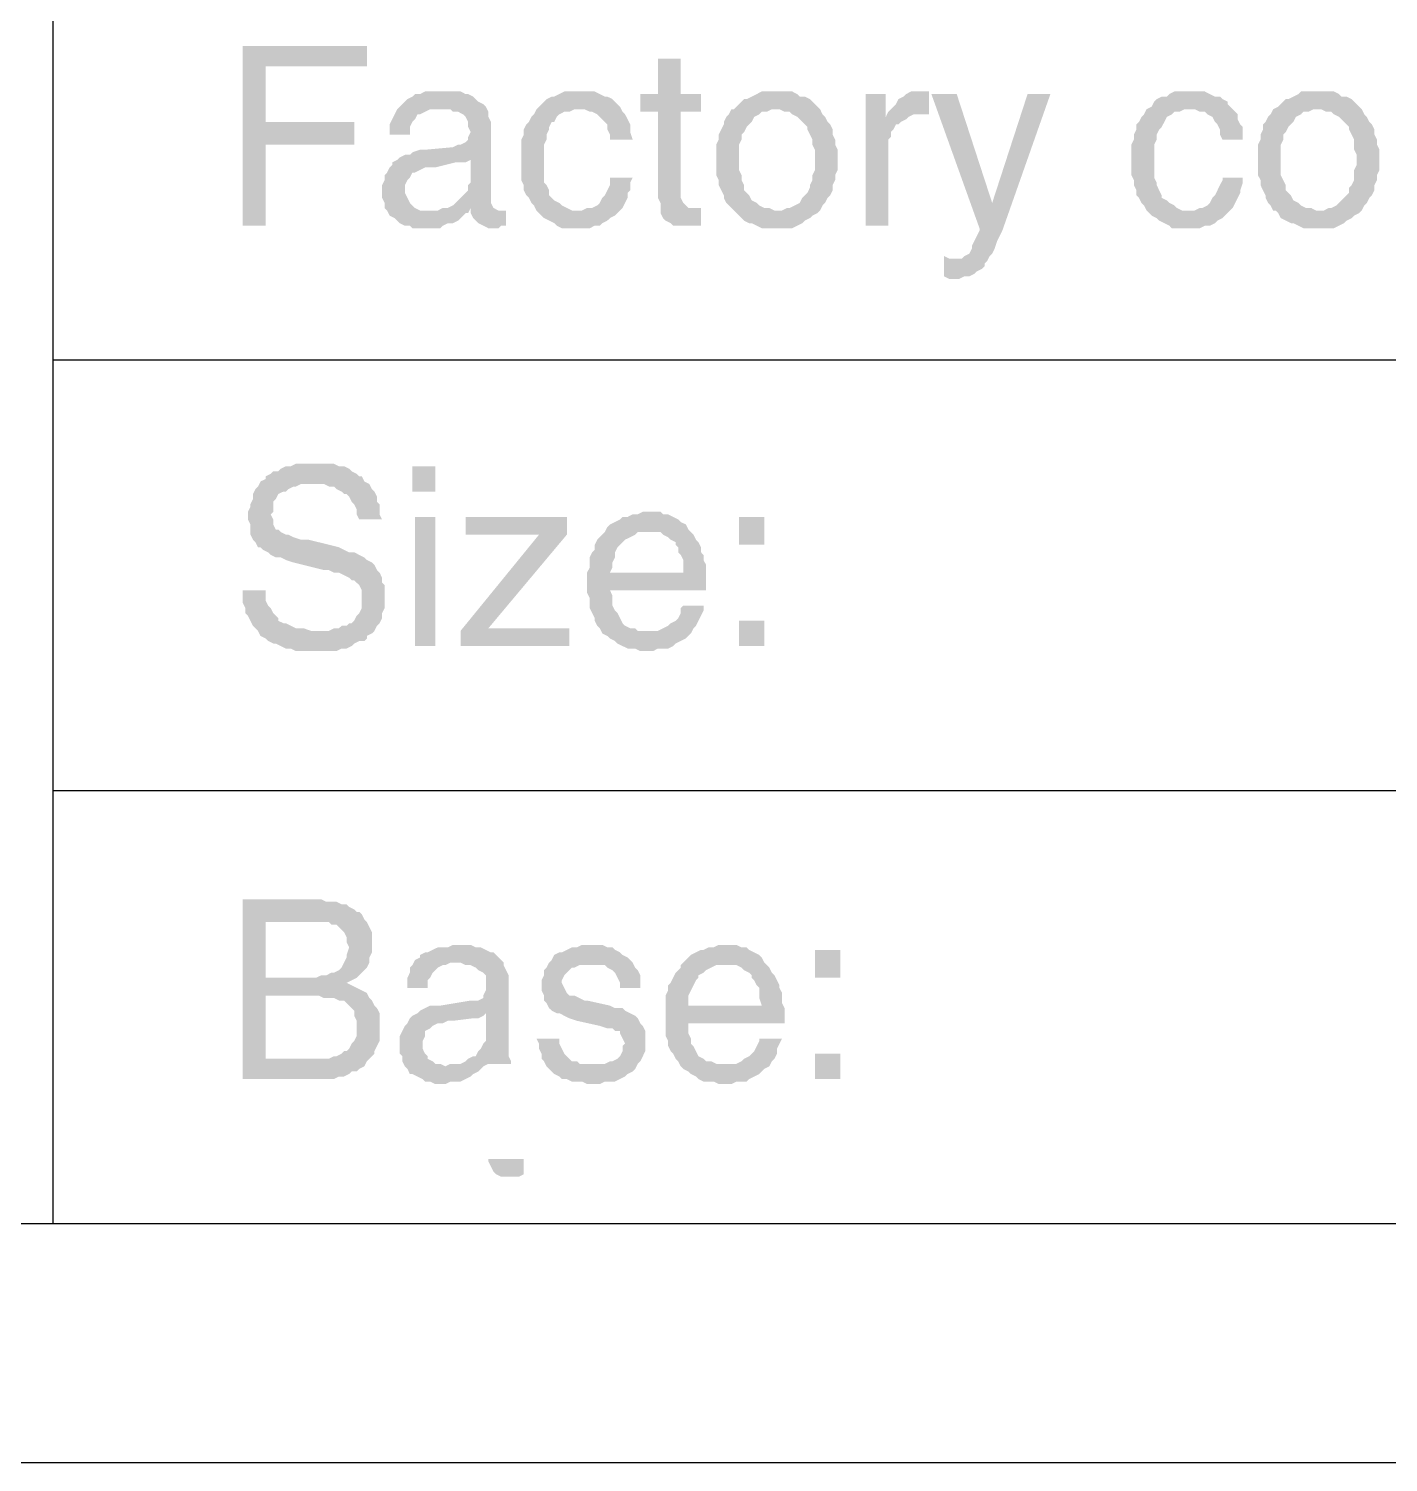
# Model space of a CAD drawing. Header units: millimetres. Extents: x 1336 to 2438, y 1230 to 1601.
# Drawn here: x 1596.78 to 1621.02, y 1303.62 to 1329.18 of the extents above; entities that cross this region are included whole.
import ezdxf

# ---------------------------------------------------------------- set-up
doc = ezdxf.new("R2010")
doc.units = ezdxf.units.MM

msp = doc.modelspace()

# ---------------------------------------------------------------- hatches: boundary and pattern name
at = {"transparency": 33554559}
for points in [[(1602.814, 1328.87), (1600.602, 1328.87), (1600.602, 1325.666), (1601.009, 1325.666), (1601.009, 1327.11), (1602.588, 1327.11), (1602.588, 1327.516), (1601.009, 1327.516), (1601.009, 1328.509), (1602.814, 1328.509), (1602.814, 1328.689)], [(1608.41, 1328.644), (1608.004, 1328.644), (1608.004, 1328.012), (1607.688, 1328.012), (1607.688, 1327.697), (1608.004, 1327.697), (1608.004, 1326.162), (1608.049, 1326.072), (1608.049, 1325.891), (1608.094, 1325.801), (1608.14, 1325.756), (1608.14, 1325.756), (1608.23, 1325.711), (1608.275, 1325.666), (1608.771, 1325.666), (1608.771, 1325.982), (1608.546, 1325.982), (1608.501, 1326.027), (1608.455, 1326.072), (1608.41, 1326.162), (1608.41, 1327.697), (1608.771, 1327.697), (1608.771, 1328.012), (1608.41, 1328.012)], [(1604.168, 1328.058), (1603.852, 1328.058), (1603.762, 1328.012), (1603.671, 1328.012), (1603.626, 1327.967), (1603.536, 1327.922), (1603.491, 1327.877), (1603.446, 1327.832), (1603.401, 1327.787), (1603.356, 1327.742), (1603.31, 1327.651), (1603.265, 1327.561), (1603.22, 1327.471), (1603.22, 1327.29), (1603.581, 1327.29), (1603.581, 1327.426), (1603.626, 1327.516), (1603.671, 1327.561), (1603.717, 1327.651), (1603.762, 1327.651), (1603.852, 1327.697), (1603.942, 1327.742), (1604.123, 1327.742), (1604.935, 1327.787), (1604.89, 1327.832), (1604.8, 1327.877), (1604.755, 1327.922), (1604.709, 1327.967), (1604.619, 1328.012), (1604.574, 1328.012), (1604.484, 1328.058), (1604.258, 1328.058)], [(1606.605, 1328.058), (1606.334, 1328.058), (1606.244, 1328.012), (1606.154, 1327.967), (1606.109, 1327.967), (1606.018, 1327.922), (1605.973, 1327.877), (1605.883, 1327.787), (1605.838, 1327.742), (1606.695, 1327.742), (1606.786, 1327.697), (1606.831, 1327.697), (1606.921, 1327.651), (1606.966, 1327.606), (1607.056, 1327.516), (1607.101, 1327.471), (1607.101, 1327.381), (1607.147, 1327.29), (1607.147, 1327.2), (1607.553, 1327.2), (1607.508, 1327.336), (1607.508, 1327.471), (1607.463, 1327.561), (1607.417, 1327.651), (1607.372, 1327.697), (1607.327, 1327.787), (1607.282, 1327.832), (1607.237, 1327.877), (1607.192, 1327.922), (1607.101, 1327.967), (1607.056, 1327.967), (1606.966, 1328.012), (1606.876, 1328.058), (1606.695, 1328.058)], [(1610.125, 1328.058), (1609.855, 1328.058), (1609.764, 1328.012), (1609.674, 1327.967), (1609.584, 1327.922), (1609.539, 1327.922), (1609.448, 1327.832), (1609.403, 1327.787), (1609.358, 1327.742), (1609.313, 1327.742), (1609.268, 1327.651), (1609.223, 1327.606), (1609.178, 1327.516), (1609.178, 1327.471), (1609.132, 1327.381), (1609.087, 1327.29), (1609.087, 1327.2), (1609.042, 1327.11), (1609.042, 1326.839), (1609.042, 1326.568), (1609.087, 1326.478), (1609.087, 1326.388), (1609.132, 1326.297), (1609.178, 1326.207), (1609.178, 1326.162), (1609.223, 1326.072), (1609.268, 1326.027), (1609.358, 1325.936), (1610.125, 1325.936), (1610.08, 1325.936), (1609.99, 1325.982), (1609.9, 1325.982), (1609.809, 1326.027), (1609.764, 1326.072), (1609.674, 1326.117), (1609.629, 1326.207), (1609.584, 1326.252), (1609.539, 1326.297), (1609.539, 1326.388), (1609.493, 1326.478), (1609.493, 1326.568), (1609.448, 1326.659), (1609.448, 1327.11), (1609.493, 1327.2), (1609.493, 1327.29), (1609.539, 1327.336), (1609.584, 1327.426), (1609.629, 1327.471), (1609.674, 1327.516), (1609.719, 1327.606), (1609.809, 1327.651), (1609.855, 1327.697), (1609.945, 1327.697), (1610.035, 1327.742), (1610.893, 1327.742), (1610.847, 1327.787), (1610.757, 1327.877), (1610.712, 1327.922), (1610.622, 1327.967), (1610.532, 1327.967), (1610.486, 1328.012), (1610.396, 1328.058), (1610.216, 1328.058)], [(1612.066, 1328.012), (1611.705, 1328.012), (1611.705, 1325.666), (1612.111, 1325.666), (1612.111, 1327.2), (1612.156, 1327.245), (1612.156, 1327.336), (1612.201, 1327.381), (1612.247, 1327.471), (1612.292, 1327.471), (1612.337, 1327.516), (1612.427, 1327.561), (1612.066, 1327.606)], [(1612.743, 1328.058), (1612.517, 1328.058), (1612.427, 1328.012), (1612.382, 1327.967), (1612.292, 1327.922), (1612.247, 1327.832), (1612.201, 1327.787), (1612.156, 1327.742), (1612.111, 1327.697), (1612.743, 1327.651), (1612.833, 1327.651), (1612.833, 1328.058), (1612.833, 1328.058)], [(1613.33, 1328.012), (1612.878, 1328.012), (1613.736, 1325.62), (1613.962, 1326.072)], [(1615, 1328.012), (1614.593, 1328.012), (1613.962, 1326.072), (1613.736, 1325.62), (1613.736, 1325.575), (1613.736, 1325.575), (1613.691, 1325.485), (1613.646, 1325.395), (1613.601, 1325.305), (1613.601, 1325.259), (1613.555, 1325.169), (1613.465, 1325.124), (1613.42, 1325.079), (1613.33, 1325.079), (1613.871, 1325.034), (1613.916, 1325.124), (1613.962, 1325.169), (1614.007, 1325.259), (1614.052, 1325.395), (1614.097, 1325.485), (1614.142, 1325.575)], [(1617.482, 1328.058), (1617.211, 1328.058), (1617.121, 1328.012), (1617.076, 1327.967), (1616.985, 1327.967), (1616.895, 1327.922), (1616.85, 1327.877), (1616.805, 1327.787), (1616.715, 1327.742), (1617.572, 1327.742), (1617.662, 1327.697), (1617.753, 1327.697), (1617.798, 1327.651), (1617.888, 1327.606), (1617.933, 1327.516), (1617.978, 1327.471), (1618.023, 1327.381), (1618.023, 1327.29), (1618.069, 1327.2), (1618.43, 1327.2), (1618.43, 1327.426), (1618.385, 1327.471), (1618.339, 1327.561), (1618.339, 1327.651), (1618.294, 1327.697), (1618.204, 1327.787), (1618.159, 1327.832), (1618.159, 1327.877), (1618.069, 1327.922), (1618.023, 1327.967), (1617.933, 1327.967), (1617.843, 1328.012), (1617.753, 1328.058), (1617.572, 1328.058)], [(1619.784, 1328.058), (1619.468, 1328.058), (1619.423, 1328.012), (1619.332, 1327.967), (1619.242, 1327.922), (1619.197, 1327.922), (1619.107, 1327.832), (1619.061, 1327.787), (1618.971, 1327.742), (1618.971, 1327.742), (1618.926, 1327.651), (1618.881, 1327.606), (1618.836, 1327.516), (1618.791, 1327.471), (1618.791, 1327.381), (1618.746, 1327.29), (1618.746, 1327.2), (1618.7, 1327.11), (1618.7, 1326.839), (1618.7, 1326.568), (1618.746, 1326.478), (1618.746, 1326.388), (1618.791, 1326.297), (1618.836, 1326.207), (1618.836, 1326.162), (1618.881, 1326.072), (1618.926, 1326.027), (1618.971, 1325.936), (1619.784, 1325.936), (1619.738, 1325.936), (1619.648, 1325.982), (1619.558, 1325.982), (1619.468, 1326.027), (1619.423, 1326.072), (1619.332, 1326.117), (1619.287, 1326.207), (1619.242, 1326.252), (1619.197, 1326.297), (1619.197, 1326.388), (1619.152, 1326.478), (1619.107, 1326.568), (1619.107, 1327.11), (1619.152, 1327.2), (1619.152, 1327.29), (1619.197, 1327.336), (1619.242, 1327.426), (1619.287, 1327.471), (1619.332, 1327.516), (1619.377, 1327.606), (1619.468, 1327.651), (1619.513, 1327.697), (1619.603, 1327.697), (1619.693, 1327.742), (1620.551, 1327.742), (1620.506, 1327.787), (1620.415, 1327.877), (1620.37, 1327.922), (1620.28, 1327.967), (1620.19, 1327.967), (1620.145, 1328.012), (1620.054, 1328.058), (1619.874, 1328.058)], [(1604.935, 1327.787), (1604.123, 1327.742), (1604.303, 1327.742), (1604.348, 1327.697), (1604.439, 1327.697), (1604.529, 1327.651), (1604.574, 1327.606), (1604.619, 1327.516), (1604.619, 1327.426), (1604.664, 1327.336), (1604.664, 1327.336), (1604.619, 1327.245), (1604.619, 1327.2), (1604.574, 1327.155), (1604.484, 1327.11), (1604.439, 1327.11), (1604.348, 1327.065), (1603.852, 1327.02), (1603.762, 1327.02), (1603.626, 1326.974), (1603.581, 1326.929), (1603.491, 1326.929), (1603.401, 1326.884), (1604.664, 1326.839), (1604.664, 1326.433), (1604.664, 1326.433), (1604.619, 1326.388), (1604.619, 1326.297), (1604.574, 1326.252), (1604.484, 1326.162), (1604.439, 1326.117), (1604.394, 1326.072), (1604.348, 1326.027), (1604.258, 1325.982), (1604.168, 1325.982), (1604.078, 1325.936), (1603.175, 1325.936), (1603.22, 1325.846), (1603.31, 1325.801), (1603.356, 1325.756), (1603.401, 1325.711), (1603.491, 1325.666), (1603.581, 1325.666), (1603.626, 1325.62), (1604.123, 1325.62), (1604.168, 1325.666), (1604.258, 1325.711), (1604.348, 1325.711), (1604.439, 1325.756), (1604.484, 1325.801), (1604.574, 1325.891), (1604.619, 1325.891), (1604.664, 1325.982), (1605.071, 1325.982), (1605.025, 1326.072), (1605.025, 1327.516), (1604.98, 1327.606), (1604.98, 1327.697)], [(1605.838, 1327.742), (1605.793, 1327.651), (1605.748, 1327.606), (1605.702, 1327.516), (1605.657, 1327.471), (1605.612, 1327.381), (1605.612, 1327.29), (1605.567, 1327.2), (1605.567, 1326.478), (1605.612, 1326.388), (1605.612, 1326.297), (1605.657, 1326.207), (1605.702, 1326.162), (1605.748, 1326.072), (1605.793, 1326.027), (1605.838, 1325.936), (1606.56, 1325.936), (1606.47, 1325.936), (1606.379, 1325.982), (1606.289, 1326.027), (1606.244, 1326.072), (1606.154, 1326.117), (1606.109, 1326.162), (1606.063, 1326.207), (1606.063, 1326.297), (1606.018, 1326.388), (1605.973, 1326.433), (1605.973, 1327.11), (1606.018, 1327.2), (1606.018, 1327.29), (1606.063, 1327.381), (1606.063, 1327.426), (1606.109, 1327.516), (1606.154, 1327.516), (1606.199, 1327.606), (1606.244, 1327.651), (1606.334, 1327.697), (1606.424, 1327.697), (1606.515, 1327.742), (1606.605, 1327.742)], [(1610.893, 1327.742), (1610.125, 1327.742), (1610.17, 1327.742), (1610.261, 1327.697), (1610.351, 1327.697), (1610.396, 1327.651), (1610.486, 1327.606), (1610.532, 1327.561), (1610.622, 1327.471), (1610.667, 1327.426), (1610.667, 1327.381), (1610.712, 1327.29), (1610.757, 1327.2), (1610.757, 1327.11), (1610.802, 1327.02), (1610.802, 1326.659), (1610.757, 1326.568), (1610.757, 1326.478), (1610.712, 1326.388), (1610.712, 1326.343), (1610.667, 1326.252), (1610.622, 1326.207), (1610.577, 1326.162), (1610.532, 1326.072), (1610.441, 1326.027), (1610.351, 1325.982), (1610.306, 1325.982), (1610.216, 1325.936), (1609.358, 1325.936), (1609.403, 1325.891), (1609.493, 1325.801), (1609.539, 1325.756), (1609.629, 1325.711), (1609.674, 1325.711), (1609.764, 1325.666), (1609.855, 1325.62), (1610.396, 1325.62), (1610.486, 1325.666), (1610.577, 1325.711), (1610.622, 1325.756), (1610.712, 1325.801), (1610.757, 1325.846), (1610.847, 1325.891), (1610.893, 1325.936), (1610.893, 1325.936), (1610.938, 1326.027), (1610.983, 1326.072), (1611.028, 1326.162), (1611.073, 1326.207), (1611.118, 1326.297), (1611.118, 1326.388), (1611.163, 1326.478), (1611.163, 1326.568), (1611.209, 1326.659), (1611.209, 1326.839), (1611.209, 1327.02), (1611.163, 1327.11), (1611.163, 1327.2), (1611.118, 1327.29), (1611.118, 1327.381), (1611.073, 1327.471), (1611.028, 1327.516), (1610.983, 1327.606), (1610.938, 1327.651)], [(1616.715, 1327.742), (1616.669, 1327.651), (1616.624, 1327.606), (1616.579, 1327.516), (1616.534, 1327.471), (1616.534, 1327.381), (1616.489, 1327.29), (1616.489, 1327.2), (1616.444, 1327.11), (1616.444, 1326.568), (1616.489, 1326.478), (1616.489, 1326.388), (1616.534, 1326.297), (1616.534, 1326.207), (1616.579, 1326.162), (1616.624, 1326.072), (1616.669, 1326.027), (1616.715, 1325.936), (1617.482, 1325.936), (1617.346, 1325.936), (1617.256, 1325.982), (1617.211, 1326.027), (1617.121, 1326.072), (1617.076, 1326.117), (1616.985, 1326.162), (1616.985, 1326.207), (1616.94, 1326.297), (1616.895, 1326.388), (1616.895, 1326.433), (1616.85, 1326.523), (1616.85, 1327.11), (1616.895, 1327.2), (1616.895, 1327.29), (1616.94, 1327.381), (1616.985, 1327.426), (1617.031, 1327.516), (1617.031, 1327.516), (1617.076, 1327.606), (1617.166, 1327.651), (1617.211, 1327.697), (1617.301, 1327.697), (1617.392, 1327.742), (1617.482, 1327.742)], [(1620.551, 1327.742), (1619.784, 1327.742), (1619.829, 1327.742), (1619.919, 1327.697), (1620.009, 1327.697), (1620.054, 1327.651), (1620.145, 1327.606), (1620.19, 1327.561), (1620.28, 1327.471), (1620.325, 1327.426), (1620.325, 1327.381), (1620.37, 1327.29), (1620.415, 1327.2), (1620.415, 1327.02), (1620.461, 1326.929), (1620.461, 1326.749), (1620.415, 1326.659), (1620.415, 1326.478), (1620.37, 1326.388), (1620.325, 1326.343), (1620.325, 1326.252), (1620.28, 1326.207), (1620.235, 1326.162), (1620.145, 1326.072), (1620.1, 1326.027), (1620.009, 1325.982), (1619.964, 1325.982), (1619.874, 1325.936), (1619.016, 1325.936), (1619.061, 1325.891), (1619.107, 1325.801), (1619.197, 1325.756), (1619.287, 1325.711), (1619.332, 1325.711), (1619.423, 1325.666), (1619.513, 1325.62), (1620.054, 1325.62), (1620.145, 1325.666), (1620.235, 1325.711), (1620.28, 1325.756), (1620.37, 1325.801), (1620.415, 1325.846), (1620.506, 1325.891), (1620.551, 1325.936), (1620.551, 1325.936), (1620.596, 1326.027), (1620.641, 1326.072), (1620.686, 1326.162), (1620.731, 1326.207), (1620.777, 1326.297), (1620.777, 1326.388), (1620.822, 1326.478), (1620.822, 1326.568), (1620.867, 1326.659), (1620.867, 1326.839), (1620.867, 1327.02), (1620.822, 1327.11), (1620.822, 1327.2), (1620.777, 1327.29), (1620.777, 1327.381), (1620.731, 1327.471), (1620.686, 1327.516), (1620.641, 1327.606), (1620.596, 1327.651)], [(1612.111, 1327.697), (1612.066, 1327.606), (1612.427, 1327.561), (1612.472, 1327.606), (1612.562, 1327.651), (1612.743, 1327.651)], [(1603.401, 1326.884), (1603.356, 1326.839), (1603.265, 1326.794), (1603.265, 1326.749), (1603.22, 1326.704), (1603.175, 1326.613), (1603.13, 1326.568), (1603.13, 1326.478), (1603.085, 1326.388), (1603.085, 1326.162), (1603.13, 1326.072), (1603.13, 1325.982), (1603.175, 1325.936), (1603.897, 1325.936), (1603.762, 1325.936), (1603.671, 1325.982), (1603.626, 1326.027), (1603.581, 1326.072), (1603.536, 1326.162), (1603.491, 1326.252), (1603.491, 1326.388), (1603.536, 1326.478), (1603.581, 1326.523), (1603.626, 1326.613), (1603.671, 1326.613), (1603.762, 1326.659), (1603.852, 1326.704), (1604.032, 1326.704), (1604.394, 1326.794), (1604.574, 1326.794), (1604.664, 1326.839)], [(1607.553, 1326.523), (1607.147, 1326.523), (1607.147, 1326.388), (1607.101, 1326.297), (1607.056, 1326.207), (1607.011, 1326.162), (1606.966, 1326.072), (1606.921, 1326.027), (1606.831, 1325.982), (1606.74, 1325.982), (1606.65, 1325.936), (1605.838, 1325.936), (1605.883, 1325.891), (1605.928, 1325.846), (1605.973, 1325.801), (1606.063, 1325.756), (1606.154, 1325.711), (1606.199, 1325.666), (1606.289, 1325.62), (1606.786, 1325.62), (1606.876, 1325.666), (1606.966, 1325.666), (1607.011, 1325.711), (1607.101, 1325.756), (1607.147, 1325.801), (1607.237, 1325.846), (1607.282, 1325.891), (1607.327, 1325.936), (1607.372, 1325.982), (1607.417, 1326.072), (1607.463, 1326.162), (1607.463, 1326.252), (1607.508, 1326.297), (1607.508, 1326.433)], [(1618.43, 1326.523), (1618.069, 1326.523), (1618.069, 1326.478), (1618.023, 1326.388), (1617.978, 1326.297), (1617.933, 1326.207), (1617.888, 1326.162), (1617.843, 1326.072), (1617.798, 1326.027), (1617.708, 1325.982), (1617.662, 1325.982), (1617.572, 1325.936), (1616.715, 1325.936), (1616.76, 1325.891), (1616.805, 1325.846), (1616.895, 1325.801), (1616.94, 1325.756), (1617.031, 1325.711), (1617.121, 1325.666), (1617.166, 1325.62), (1617.662, 1325.62), (1617.753, 1325.666), (1617.843, 1325.666), (1617.933, 1325.711), (1617.978, 1325.756), (1618.069, 1325.801), (1618.114, 1325.846), (1618.159, 1325.891), (1618.204, 1325.936), (1618.249, 1325.982), (1618.294, 1326.072), (1618.339, 1326.162), (1618.385, 1326.252), (1618.385, 1326.297), (1618.43, 1326.433)], [(1605.071, 1325.982), (1604.664, 1325.982), (1604.664, 1325.891), (1605.161, 1325.936), (1605.161, 1325.936)], [(1605.296, 1325.936), (1605.161, 1325.936), (1604.664, 1325.891), (1604.709, 1325.801), (1604.755, 1325.756), (1604.755, 1325.756), (1604.8, 1325.711), (1604.89, 1325.666), (1604.98, 1325.62), (1605.161, 1325.62), (1605.206, 1325.666), (1605.296, 1325.666)], [(1613.104, 1325.124), (1613.104, 1324.763), (1613.104, 1324.763), (1613.194, 1324.718), (1613.375, 1324.718), (1613.465, 1324.763), (1613.555, 1324.763), (1613.646, 1324.808), (1613.691, 1324.853), (1613.781, 1324.898), (1613.826, 1324.944), (1613.826, 1324.989), (1613.871, 1325.034), (1613.33, 1325.079), (1613.194, 1325.079)], [(1601.866, 1321.423), (1601.55, 1321.423), (1601.46, 1321.378), (1601.37, 1321.378), (1601.279, 1321.333), (1601.234, 1321.288), (1601.144, 1321.288), (1601.099, 1321.243), (1601.009, 1321.198), (1601.009, 1321.152), (1600.918, 1321.107), (1601.866, 1321.062), (1602.047, 1321.062), (1602.137, 1321.017), (1602.227, 1321.017), (1602.272, 1320.972), (1602.363, 1320.927), (1602.408, 1320.882), (1602.453, 1320.882), (1602.498, 1320.836), (1602.543, 1320.746), (1602.588, 1320.701), (1602.633, 1320.611), (1602.633, 1320.521), (1602.679, 1320.43), (1603.085, 1320.43), (1603.04, 1320.521), (1603.04, 1320.701), (1602.994, 1320.746), (1602.994, 1320.836), (1602.949, 1320.927), (1602.904, 1320.972), (1602.859, 1321.062), (1602.769, 1321.107), (1602.724, 1321.198), (1602.679, 1321.198), (1602.633, 1321.243), (1602.543, 1321.288), (1602.498, 1321.333), (1602.408, 1321.378), (1602.317, 1321.378), (1602.227, 1321.423), (1601.956, 1321.423)], [(1604.032, 1320.927), (1604.032, 1321.378), (1603.626, 1321.378), (1603.626, 1320.927)], [(1600.918, 1321.107), (1600.873, 1321.017), (1600.828, 1320.972), (1600.783, 1320.882), (1600.783, 1320.791), (1600.738, 1320.701), (1600.738, 1320.656), (1600.693, 1320.566), (1600.693, 1320.43), (1600.693, 1320.43), (1600.738, 1320.34), (1600.738, 1320.159), (1600.783, 1320.069), (1600.828, 1320.024), (1600.873, 1319.934), (1600.918, 1319.934), (1600.963, 1319.889), (1601.054, 1319.844), (1601.099, 1319.798), (1601.189, 1319.753), (1601.279, 1319.753), (1601.37, 1319.708), (1601.505, 1319.663), (1602.047, 1319.528), (1602.137, 1319.528), (1602.227, 1319.483), (1602.317, 1319.483), (1602.408, 1319.437), (1602.498, 1319.392), (1602.543, 1319.347), (1602.588, 1319.347), (1602.633, 1319.302), (1602.679, 1319.257), (1602.724, 1319.167), (1602.724, 1318.851), (1602.679, 1318.76), (1602.633, 1318.715), (1602.588, 1318.625), (1602.543, 1318.58), (1602.498, 1318.58), (1602.453, 1318.535), (1602.363, 1318.535), (1602.317, 1318.49), (1602.227, 1318.49), (1602.137, 1318.444), (1600.873, 1318.444), (1600.918, 1318.354), (1601.009, 1318.309), (1601.054, 1318.264), (1601.144, 1318.219), (1601.189, 1318.219), (1601.279, 1318.174), (1601.37, 1318.129), (1601.46, 1318.129), (1601.55, 1318.083), (1602.272, 1318.083), (1602.363, 1318.129), (1602.453, 1318.129), (1602.543, 1318.174), (1602.588, 1318.219), (1602.679, 1318.264), (1602.769, 1318.264), (1602.814, 1318.309), (1602.814, 1318.354), (1602.904, 1318.399), (1602.949, 1318.444), (1602.994, 1318.535), (1603.04, 1318.58), (1603.085, 1318.67), (1603.085, 1318.76), (1603.13, 1318.851), (1603.13, 1319.031), (1603.13, 1319.257), (1603.085, 1319.302), (1603.085, 1319.392), (1603.04, 1319.483), (1602.994, 1319.528), (1602.949, 1319.618), (1602.949, 1319.618), (1602.904, 1319.663), (1602.814, 1319.708), (1602.769, 1319.753), (1602.679, 1319.798), (1602.588, 1319.844), (1602.498, 1319.844), (1602.408, 1319.889), (1602.317, 1319.934), (1601.776, 1320.069), (1601.64, 1320.069), (1601.505, 1320.114), (1601.415, 1320.159), (1601.37, 1320.159), (1601.279, 1320.205), (1601.234, 1320.25), (1601.189, 1320.25), (1601.144, 1320.34), (1601.144, 1320.43), (1601.099, 1320.521), (1601.144, 1320.566), (1601.144, 1320.746), (1601.189, 1320.791), (1601.234, 1320.882), (1601.325, 1320.927), (1601.37, 1320.927), (1601.415, 1320.972), (1601.505, 1321.017), (1601.55, 1321.017), (1601.64, 1321.062), (1601.866, 1321.062)], [(1604.032, 1318.174), (1604.032, 1320.475), (1603.671, 1320.475), (1603.671, 1318.174)], [(1606.379, 1320.475), (1604.574, 1320.475), (1604.574, 1320.159), (1605.883, 1320.159), (1604.484, 1318.444), (1604.484, 1318.174), (1606.424, 1318.174), (1606.424, 1318.49), (1604.98, 1318.49), (1606.379, 1320.159), (1606.379, 1320.34)], [(1607.869, 1320.566), (1607.733, 1320.566), (1607.643, 1320.521), (1607.553, 1320.521), (1607.463, 1320.475), (1607.372, 1320.475), (1607.327, 1320.43), (1607.237, 1320.385), (1607.147, 1320.34), (1607.101, 1320.295), (1607.056, 1320.205), (1608.049, 1320.205), (1608.094, 1320.159), (1608.185, 1320.114), (1608.23, 1320.069), (1608.32, 1320.024), (1608.32, 1319.979), (1608.365, 1319.934), (1608.365, 1319.844), (1608.41, 1319.798), (1608.455, 1319.708), (1608.455, 1319.483), (1606.74, 1319.483), (1606.74, 1319.121), (1606.786, 1319.031), (1606.786, 1318.851), (1606.831, 1318.76), (1606.876, 1318.67), (1606.876, 1318.625), (1606.921, 1318.535), (1606.966, 1318.49), (1607.011, 1318.399), (1607.824, 1318.444), (1607.643, 1318.444), (1607.598, 1318.49), (1607.508, 1318.49), (1607.417, 1318.535), (1607.372, 1318.58), (1607.327, 1318.67), (1607.327, 1318.67), (1607.282, 1318.76), (1607.237, 1318.806), (1607.192, 1318.896), (1607.192, 1319.076), (1607.147, 1319.167), (1608.862, 1319.167), (1608.862, 1319.618), (1608.816, 1319.708), (1608.816, 1319.798), (1608.771, 1319.844), (1608.771, 1319.934), (1608.726, 1320.024), (1608.681, 1320.069), (1608.636, 1320.159), (1608.591, 1320.205), (1608.546, 1320.25), (1608.501, 1320.34), (1608.41, 1320.385), (1608.365, 1320.43), (1608.275, 1320.475), (1608.185, 1320.521), (1608.094, 1320.521), (1608.049, 1320.566), (1607.959, 1320.566)], [(1609.9, 1319.979), (1609.9, 1320.475), (1609.448, 1320.475), (1609.448, 1319.979)], [(1607.056, 1320.205), (1607.011, 1320.159), (1606.966, 1320.114), (1606.921, 1320.069), (1606.876, 1319.979), (1606.876, 1319.889), (1606.831, 1319.844), (1606.786, 1319.753), (1606.786, 1319.573), (1606.74, 1319.483), (1607.147, 1319.483), (1607.192, 1319.573), (1607.192, 1319.663), (1607.237, 1319.753), (1607.237, 1319.844), (1607.282, 1319.934), (1607.327, 1319.979), (1607.372, 1320.024), (1607.417, 1320.069), (1607.508, 1320.114), (1607.598, 1320.159), (1607.643, 1320.205), (1607.824, 1320.205)], [(1601.009, 1319.167), (1600.602, 1319.167), (1600.602, 1318.941), (1600.648, 1318.851), (1600.648, 1318.76), (1600.693, 1318.715), (1600.738, 1318.625), (1600.783, 1318.535), (1600.828, 1318.49), (1600.873, 1318.444), (1601.911, 1318.444), (1601.821, 1318.444), (1601.686, 1318.49), (1601.55, 1318.49), (1601.46, 1318.535), (1601.37, 1318.58), (1601.325, 1318.58), (1601.234, 1318.625), (1601.234, 1318.67), (1601.189, 1318.715), (1601.144, 1318.76), (1601.099, 1318.851), (1601.054, 1318.896), (1601.009, 1318.986), (1601.009, 1319.076)], [(1608.816, 1318.896), (1608.455, 1318.896), (1608.41, 1318.851), (1608.41, 1318.76), (1608.365, 1318.67), (1608.32, 1318.625), (1608.23, 1318.58), (1608.185, 1318.535), (1608.094, 1318.49), (1608.004, 1318.444), (1607.824, 1318.444), (1607.011, 1318.399), (1607.011, 1318.399), (1607.101, 1318.354), (1607.147, 1318.309), (1607.237, 1318.264), (1607.282, 1318.219), (1607.372, 1318.174), (1607.463, 1318.129), (1607.598, 1318.129), (1607.688, 1318.083), (1607.914, 1318.083), (1608.004, 1318.129), (1608.185, 1318.129), (1608.275, 1318.174), (1608.32, 1318.219), (1608.41, 1318.264), (1608.501, 1318.309), (1608.546, 1318.354), (1608.591, 1318.399), (1608.636, 1318.49), (1608.681, 1318.535), (1608.726, 1318.625), (1608.771, 1318.715), (1608.816, 1318.806)], [(1609.9, 1318.174), (1609.9, 1318.625), (1609.448, 1318.625), (1609.448, 1318.174)], [(1602.002, 1313.66), (1600.602, 1313.66), (1600.602, 1310.456), (1602.227, 1310.456), (1602.317, 1310.501), (1602.408, 1310.501), (1602.498, 1310.546), (1602.543, 1310.591), (1602.633, 1310.591), (1602.679, 1310.637), (1602.769, 1310.682), (1602.769, 1310.682), (1602.814, 1310.772), (1601.009, 1310.817), (1601.009, 1311.945), (1601.866, 1311.945), (1602.814, 1311.991), (1602.724, 1312.036), (1602.724, 1312.036), (1602.633, 1312.081), (1602.543, 1312.126), (1602.453, 1312.171), (1602.543, 1312.216), (1602.633, 1312.261), (1601.009, 1312.261), (1601.009, 1313.254), (1601.866, 1313.254), (1602.769, 1313.299), (1602.724, 1313.39), (1602.679, 1313.435), (1602.633, 1313.435), (1602.588, 1313.48), (1602.498, 1313.525), (1602.453, 1313.57), (1602.363, 1313.57), (1602.272, 1313.615), (1602.092, 1313.615)], [(1602.769, 1313.299), (1601.866, 1313.254), (1602.137, 1313.254), (1602.182, 1313.209), (1602.272, 1313.209), (1602.317, 1313.164), (1602.363, 1313.119), (1602.408, 1313.074), (1602.453, 1312.983), (1602.453, 1312.893), (1602.498, 1312.803), (1602.498, 1312.803), (1602.453, 1312.668), (1602.453, 1312.622), (1602.408, 1312.532), (1602.363, 1312.442), (1602.317, 1312.397), (1602.317, 1312.397), (1602.227, 1312.352), (1602.182, 1312.352), (1602.092, 1312.306), (1602.002, 1312.306), (1601.911, 1312.261), (1601.009, 1312.261), (1602.633, 1312.261), (1602.724, 1312.352), (1602.769, 1312.397), (1602.814, 1312.442), (1602.859, 1312.532), (1602.859, 1312.622), (1602.904, 1312.713), (1602.904, 1312.893), (1602.904, 1313.074), (1602.859, 1313.164), (1602.814, 1313.254)], [(1604.484, 1312.848), (1604.348, 1312.848), (1604.258, 1312.803), (1604.078, 1312.803), (1603.987, 1312.758), (1603.897, 1312.713), (1603.852, 1312.713), (1603.762, 1312.668), (1603.762, 1312.622), (1603.671, 1312.577), (1603.626, 1312.487), (1603.581, 1312.442), (1603.581, 1312.352), (1603.536, 1312.261), (1603.536, 1312.081), (1603.897, 1312.081), (1603.897, 1312.216), (1603.942, 1312.261), (1603.987, 1312.352), (1604.032, 1312.397), (1604.078, 1312.442), (1604.168, 1312.487), (1604.213, 1312.487), (1604.303, 1312.532), (1605.251, 1312.532), (1605.161, 1312.622), (1605.116, 1312.668), (1605.071, 1312.713), (1605.025, 1312.713), (1604.935, 1312.758), (1604.845, 1312.803), (1604.755, 1312.803), (1604.664, 1312.848), (1604.574, 1312.848)], [(1606.786, 1312.848), (1606.65, 1312.848), (1606.56, 1312.803), (1606.47, 1312.803), (1606.379, 1312.758), (1606.289, 1312.713), (1606.244, 1312.713), (1606.154, 1312.668), (1606.109, 1312.577), (1606.063, 1312.532), (1606.018, 1312.442), (1605.973, 1312.397), (1605.973, 1312.306), (1605.928, 1312.216), (1605.928, 1312.036), (1605.973, 1311.945), (1605.973, 1311.855), (1606.018, 1311.81), (1606.063, 1311.72), (1606.109, 1311.675), (1606.199, 1311.63), (1606.244, 1311.63), (1606.334, 1311.584), (1606.424, 1311.539), (1606.56, 1311.494), (1606.966, 1311.404), (1606.966, 1311.404), (1607.101, 1311.359), (1607.192, 1311.359), (1607.237, 1311.314), (1607.327, 1311.314), (1607.327, 1311.268), (1607.372, 1311.178), (1607.417, 1311.088), (1607.372, 1311.043), (1607.372, 1310.953), (1607.327, 1310.862), (1607.282, 1310.817), (1607.192, 1310.772), (1607.147, 1310.772), (1607.056, 1310.727), (1606.876, 1310.727), (1606.018, 1310.682), (1606.063, 1310.637), (1606.109, 1310.591), (1606.154, 1310.546), (1606.244, 1310.501), (1606.289, 1310.456), (1606.379, 1310.456), (1606.47, 1310.411), (1606.65, 1310.411), (1606.74, 1310.366), (1606.966, 1310.366), (1607.056, 1310.411), (1607.237, 1310.411), (1607.327, 1310.456), (1607.417, 1310.501), (1607.463, 1310.546), (1607.553, 1310.591), (1607.553, 1310.591), (1607.598, 1310.637), (1607.643, 1310.727), (1607.688, 1310.772), (1607.733, 1310.862), (1607.778, 1310.953), (1607.778, 1311.133), (1607.778, 1311.314), (1607.733, 1311.404), (1607.688, 1311.449), (1607.643, 1311.539), (1607.643, 1311.539), (1607.598, 1311.584), (1607.508, 1311.63), (1607.417, 1311.675), (1607.372, 1311.72), (1607.237, 1311.72), (1607.147, 1311.765), (1606.74, 1311.855), (1606.695, 1311.855), (1606.605, 1311.9), (1606.515, 1311.945), (1606.424, 1311.945), (1606.379, 1311.991), (1606.379, 1311.991), (1606.334, 1312.081), (1606.289, 1312.171), (1606.289, 1312.216), (1606.334, 1312.306), (1606.379, 1312.352), (1606.424, 1312.397), (1606.47, 1312.442), (1606.515, 1312.442), (1606.605, 1312.487), (1606.786, 1312.487), (1607.553, 1312.532), (1607.508, 1312.577), (1607.463, 1312.622), (1607.372, 1312.668), (1607.327, 1312.713), (1607.237, 1312.758), (1607.192, 1312.803), (1607.101, 1312.803), (1607.011, 1312.848), (1606.921, 1312.848)], [(1609.223, 1312.848), (1609.087, 1312.848), (1608.997, 1312.803), (1608.907, 1312.803), (1608.816, 1312.758), (1608.771, 1312.758), (1608.681, 1312.713), (1608.591, 1312.668), (1608.546, 1312.622), (1608.501, 1312.577), (1608.41, 1312.487), (1609.403, 1312.487), (1609.493, 1312.442), (1609.539, 1312.397), (1609.629, 1312.352), (1609.674, 1312.306), (1609.674, 1312.261), (1609.719, 1312.216), (1609.764, 1312.126), (1609.809, 1312.081), (1609.809, 1311.9), (1609.855, 1311.765), (1608.14, 1311.765), (1608.14, 1311.223), (1608.185, 1311.133), (1608.185, 1311.043), (1608.23, 1310.953), (1608.275, 1310.907), (1608.32, 1310.817), (1608.365, 1310.772), (1608.41, 1310.682), (1609.223, 1310.727), (1609.042, 1310.727), (1608.952, 1310.772), (1608.862, 1310.772), (1608.816, 1310.817), (1608.726, 1310.862), (1608.681, 1310.953), (1608.681, 1310.953), (1608.636, 1311.043), (1608.591, 1311.088), (1608.591, 1311.178), (1608.546, 1311.268), (1608.546, 1311.449), (1610.261, 1311.449), (1610.261, 1311.72), (1610.216, 1311.81), (1610.216, 1311.991), (1610.17, 1312.081), (1610.17, 1312.126), (1610.125, 1312.216), (1610.08, 1312.306), (1610.035, 1312.352), (1609.99, 1312.442), (1609.945, 1312.487), (1609.9, 1312.532), (1609.855, 1312.622), (1609.809, 1312.668), (1609.719, 1312.713), (1609.629, 1312.758), (1609.584, 1312.803), (1609.493, 1312.803), (1609.403, 1312.848), (1609.313, 1312.848)], [(1611.254, 1312.261), (1611.254, 1312.758), (1610.802, 1312.758), (1610.802, 1312.261)], [(1605.251, 1312.532), (1604.439, 1312.532), (1604.484, 1312.532), (1604.574, 1312.487), (1604.664, 1312.487), (1604.755, 1312.442), (1604.8, 1312.397), (1604.89, 1312.352), (1604.935, 1312.306), (1604.935, 1312.036), (1604.89, 1311.945), (1604.89, 1311.9), (1604.8, 1311.855), (1604.664, 1311.855), (1604.123, 1311.765), (1603.942, 1311.765), (1603.852, 1311.72), (1603.762, 1311.675), (1603.717, 1311.63), (1604.935, 1311.63), (1604.935, 1311.223), (1604.935, 1311.133), (1604.89, 1311.088), (1604.845, 1310.998), (1604.8, 1310.953), (1604.755, 1310.862), (1604.709, 1310.862), (1604.619, 1310.817), (1604.574, 1310.772), (1604.484, 1310.727), (1604.303, 1310.727), (1604.213, 1310.682), (1603.491, 1310.682), (1603.536, 1310.637), (1603.581, 1310.546), (1603.626, 1310.546), (1603.717, 1310.501), (1603.807, 1310.456), (1603.852, 1310.411), (1603.942, 1310.411), (1604.032, 1310.366), (1604.213, 1310.366), (1604.303, 1310.411), (1604.484, 1310.411), (1604.574, 1310.456), (1604.664, 1310.501), (1604.709, 1310.546), (1604.8, 1310.591), (1604.845, 1310.637), (1604.89, 1310.682), (1604.98, 1310.727), (1605.386, 1310.727), (1605.386, 1310.772), (1605.341, 1310.862), (1605.341, 1312.306), (1605.296, 1312.397), (1605.251, 1312.487)], [(1607.553, 1312.532), (1606.786, 1312.487), (1607.056, 1312.487), (1607.101, 1312.442), (1607.192, 1312.397), (1607.192, 1312.397), (1607.237, 1312.352), (1607.282, 1312.261), (1607.327, 1312.171), (1607.327, 1312.081), (1607.688, 1312.081), (1607.688, 1312.306), (1607.643, 1312.397), (1607.598, 1312.442)], [(1608.41, 1312.487), (1608.41, 1312.442), (1608.365, 1312.397), (1608.32, 1312.352), (1608.275, 1312.261), (1608.23, 1312.171), (1608.185, 1312.126), (1608.185, 1312.036), (1608.14, 1311.945), (1608.14, 1311.765), (1608.546, 1311.765), (1608.546, 1311.945), (1608.591, 1312.036), (1608.636, 1312.126), (1608.681, 1312.216), (1608.726, 1312.261), (1608.726, 1312.306), (1608.816, 1312.352), (1608.862, 1312.397), (1608.952, 1312.442), (1609.042, 1312.487), (1609.223, 1312.487)], [(1602.814, 1311.991), (1601.866, 1311.945), (1601.956, 1311.945), (1602.047, 1311.9), (1602.227, 1311.9), (1602.317, 1311.855), (1602.408, 1311.855), (1602.453, 1311.81), (1602.453, 1311.81), (1602.543, 1311.72), (1602.588, 1311.675), (1602.588, 1311.584), (1602.633, 1311.494), (1602.633, 1311.223), (1602.588, 1311.133), (1602.543, 1311.088), (1602.498, 1310.998), (1602.453, 1310.953), (1602.408, 1310.953), (1602.363, 1310.907), (1602.272, 1310.862), (1602.227, 1310.862), (1602.137, 1310.817), (1601.009, 1310.817), (1602.814, 1310.772), (1602.859, 1310.817), (1602.949, 1310.907), (1602.949, 1310.953), (1602.994, 1311.043), (1603.04, 1311.133), (1603.04, 1311.63), (1602.994, 1311.72), (1602.949, 1311.765), (1602.904, 1311.855), (1602.859, 1311.9)], [(1603.717, 1311.63), (1603.626, 1311.584), (1603.581, 1311.539), (1603.581, 1311.539), (1603.536, 1311.449), (1603.491, 1311.404), (1603.446, 1311.314), (1603.401, 1311.223), (1603.401, 1311.043), (1603.401, 1310.907), (1603.446, 1310.862), (1603.446, 1310.772), (1603.491, 1310.682), (1604.213, 1310.682), (1604.123, 1310.727), (1604.032, 1310.727), (1603.987, 1310.772), (1603.897, 1310.817), (1603.897, 1310.862), (1603.852, 1310.907), (1603.807, 1310.998), (1603.807, 1311.133), (1603.852, 1311.223), (1603.852, 1311.314), (1603.942, 1311.359), (1603.987, 1311.404), (1604.078, 1311.449), (1604.168, 1311.449), (1604.258, 1311.494), (1604.348, 1311.494), (1604.709, 1311.539), (1604.8, 1311.539), (1604.89, 1311.584), (1604.935, 1311.63)], [(1606.244, 1311.178), (1605.838, 1311.178), (1605.883, 1311.088), (1605.883, 1310.998), (1605.928, 1310.907), (1605.928, 1310.817), (1605.973, 1310.772), (1606.018, 1310.682), (1606.876, 1310.727), (1606.605, 1310.727), (1606.56, 1310.772), (1606.47, 1310.772), (1606.424, 1310.817), (1606.379, 1310.862), (1606.334, 1310.907), (1606.289, 1310.998), (1606.244, 1311.088)], [(1610.216, 1311.178), (1609.809, 1311.178), (1609.809, 1311.133), (1609.764, 1311.043), (1609.719, 1310.953), (1609.674, 1310.907), (1609.629, 1310.862), (1609.539, 1310.817), (1609.493, 1310.772), (1609.403, 1310.727), (1609.223, 1310.727), (1608.41, 1310.682), (1608.41, 1310.682), (1608.455, 1310.637), (1608.546, 1310.591), (1608.591, 1310.546), (1608.681, 1310.501), (1608.726, 1310.456), (1608.816, 1310.411), (1608.997, 1310.411), (1609.087, 1310.366), (1609.313, 1310.366), (1609.403, 1310.411), (1609.584, 1310.411), (1609.629, 1310.456), (1609.719, 1310.501), (1609.809, 1310.546), (1609.855, 1310.591), (1609.9, 1310.637), (1609.99, 1310.682), (1610.035, 1310.772), (1610.08, 1310.817), (1610.125, 1310.907), (1610.125, 1310.998), (1610.17, 1311.088)], [(1611.254, 1310.456), (1611.254, 1310.907), (1610.802, 1310.907), (1610.802, 1310.456)], [(1605.612, 1309.03), (1605.477, 1309.03), (1604.98, 1308.985), (1605.025, 1308.895), (1605.071, 1308.805), (1605.071, 1308.805), (1605.116, 1308.76), (1605.206, 1308.714), (1605.522, 1308.714), (1605.612, 1308.76)], [(1605.386, 1309.03), (1604.98, 1309.03), (1604.98, 1308.985), (1605.477, 1309.03), (1605.477, 1309.03)]]:
    msp.add_hatch(color=256, dxfattribs=at).paths.add_polyline_path(points)

# ---------------------------------------------------------------- linework, layer by layer
msp.add_line((1584.4, 1307.884), (1993.655, 1307.884))
msp.add_lwpolyline([(1997.693, 1303.624), (1997.693, 1600.624), (1577.693, 1600.624), (1577.693, 1303.624)], close=True)
for points in [[(1597.218, 1594.624), (1597.218, 1307.884)], [(1597.218, 1323.274), (1946.288, 1323.274)], [(1597.218, 1315.601), (1893.348, 1315.601)]]:
    msp.add_lwpolyline(points)

doc.saveas('drawing.dxf')
